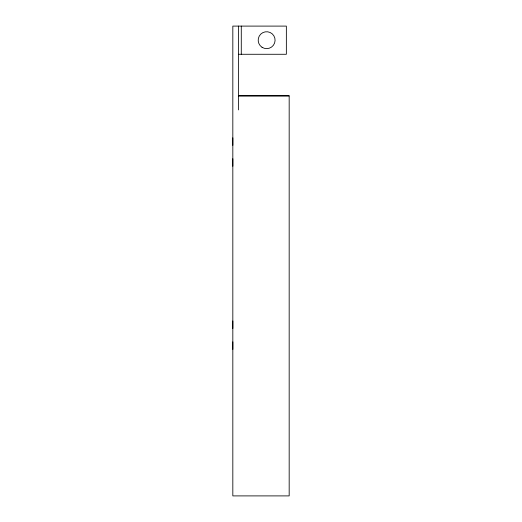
<?xml version="1.0" encoding="UTF-8"?>
<svg xmlns="http://www.w3.org/2000/svg" width="522" height="522" viewBox="0 0 522 522"><rect width="100%" height="100%" fill="white"/><g stroke="black" fill="none" stroke-linecap="round" stroke-linejoin="round"><path stroke-width="0.78" d="M232.825 349.381L232.832 341.871M232.825 328.475L232.825 320.965M232.825 166.257L232.825 158.74M232.825 145.344L232.825 137.834M238.463 54.275L286.356 54.275L286.356 26.1L232.825 26.1L232.825 495.9L289.175 495.9L289.175 95.833L238.463 95.833M238.463 95.885L289.175 95.885M241.281 26.1L241.281 54.275M238.463 26.1L238.463 109.92M262.031 47.274A8.45 8.45 0 0 0 275.074 40.631A8.45 8.45 0 0 0 262.801 32.658A8.45 8.45 0 0 0 262.031 47.274"/></g></svg>
